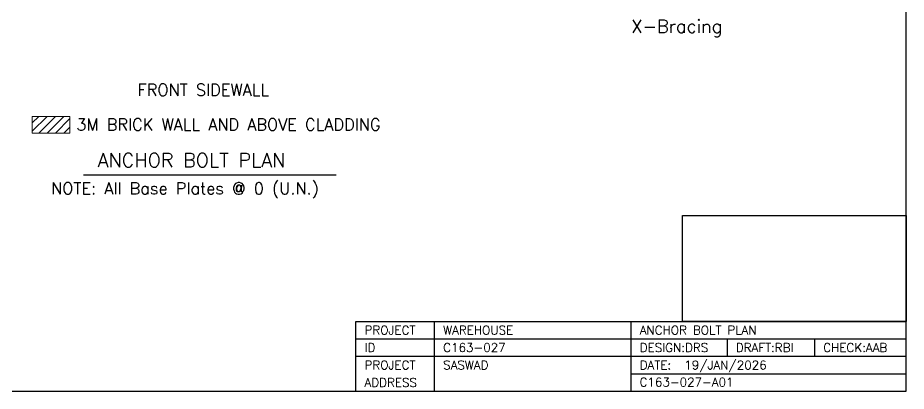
# Model space of a CAD drawing. Header units: millimetres. Extents: x -19676 to 167235, y 1586 to 44760.
# Drawn here: x 129689 to 167235, y 1586 to 17380 of the extents above; entities that cross this region are included whole.
import ezdxf

# ---------------------------------------------------------------- set-up
doc = ezdxf.new("R2010")
doc.units = ezdxf.units.MM
doc.header["$MEASUREMENT"] = 0
doc.linetypes.add('CONTIN', pattern=[0])
doc.layers.get('0').update_dxf_attribs({"linetype": 'CONTIN'})
for name, color, linetype in [('14', 7, 'CONTIN'), ('15', 7, 'CONTIN'), ('2', 6, 'CONTIN'), ('22', 7, 'CONTIN')]:
    doc.layers.add(name, color=color, linetype=linetype)
doc.styles.add('SIMPLEX', font='SIMPLEX')
picture_1 = doc.add_image_def('image1.png', size_in_pixel=(129, 61))

msp = doc.modelspace()

# ---------------------------------------------------------------- hatches: boundary and pattern name
at = {"linetype": 'Continuous', "lineweight": 5}
h = msp.add_hatch(dxfattribs=at)
h.set_pattern_fill('ANSI31', color=1, scale=2000, style=0)
h.set_pattern_definition([(45, (-949699.16, 3495.3), (-176.776695, 176.776695), [])])
h.paths.add_polyline_path([(130299.8, 13208.3), (131892.8, 13208.3), (131892.8, 12502.3), (130299.8, 12502.3)])

# ---------------------------------------------------------------- linework, layer by layer
for p, q in [((143973.6, 1586.3), (143973.6, 4540.2)), ((143973.6, 4540.2), (167234.8, 4540.2)), ((147296.6, 1586.3), (147296.6, 4540.2)), ((155604.2, 1586.3), (155604.2, 4540.2)), ((143973.6, 3801.7), (167234.8, 3801.7)), ((159665.7, 3801.7), (159665.7, 3063.3)), ((163357.9, 3801.7), (163357.9, 3063.3)), ((143973.6, 3063.3), (167234.8, 3063.3)), ((155604.2, 2324.8), (167234.8, 2324.8))]:
    msp.add_line(p, q)
msp.add_lwpolyline([(130299.8, 13208.3), (131892.8, 13208.3), (131892.8, 12502.3), (130299.8, 12502.3)], close=True, dxfattribs=at)
at = {"layer": '15'}
msp.add_line((132469.8, 10734.2), (143147.9, 10734.2), dxfattribs=at)
at = {"layer": '22'}
for p, q in [((167234.8, 1586.3), (167234.8, 44759.7)), ((106181.6, 1586.3), (167234.8, 1586.3))]:
    msp.add_line(p, q, dxfattribs=at)

# ---------------------------------------------------------------- texts
at = {"layer": '14', "style": 'SIMPLEX'}
for s, height, p in [('PROJECT', 369.23, (144342.8, 3986.3)), ('WAREHOUSE', 369.23, (147665.8, 3986.3)), ('ANCHOR BOLT PLAN', 369.227, (155973.4, 3986.3)), ('ID', 369.23, (144342.8, 3247.9)), ('C163-027', 369.23, (147665.8, 3247.9)), ('DESIGN:DRS', 369.23, (155973.4, 3247.9)), ('DRAFT:RBI', 369.23, (160034.9, 3247.9)), ('CHECK:AAB', 369.23, (163727.2, 3247.9)), ('PROJECT', 369.23, (144342.8, 2509.4)), ('SASWAD', 369.23, (147665.8, 2509.4)), ('DATE:', 369.23, (155973.4, 2509.4)), ('19/JAN/2026', 369.227, (157856.5, 2509.4)), ('ADDRESS', 369.23, (144342.8, 1771)), ('C163-027-A01', 369.227, (155964.9, 1789))]:
    msp.add_text(s, height=height, dxfattribs=at).set_placement(p)
at = {"layer": '15', "style": 'SIMPLEX'}
for s, height, p in [('FRONT SIDEWALL', 500, (134754, 14080.3)), ('3M BRICK WALL AND ABOVE CLADDING', 500, (132164.5, 12613.6)), ('ANCHOR BOLT PLAN', 593.228, (133066.8, 11062.4)), ('NOTE: All Base Plates @ 0 (U.N.)', 500, (131093.5, 9914))]:
    msp.add_text(s, height=height, dxfattribs=at).set_placement(p)
at = {"layer": '2', "style": 'SIMPLEX'}
msp.add_text('X-Bracing', height=550, dxfattribs=at).set_placement((155617.5, 16745.7))

# ---------------------------------------------------------------- pictures from other files: only their frames are drawn
at = {"linetype": 'Continuous'}
image = msp.add_image(picture_1, insert=(157773.9, 4540.2), size_in_units=(9460.9, 4473.7), dxfattribs=at)
image.dxf.flags = 7

doc.saveas('drawing.dxf')
